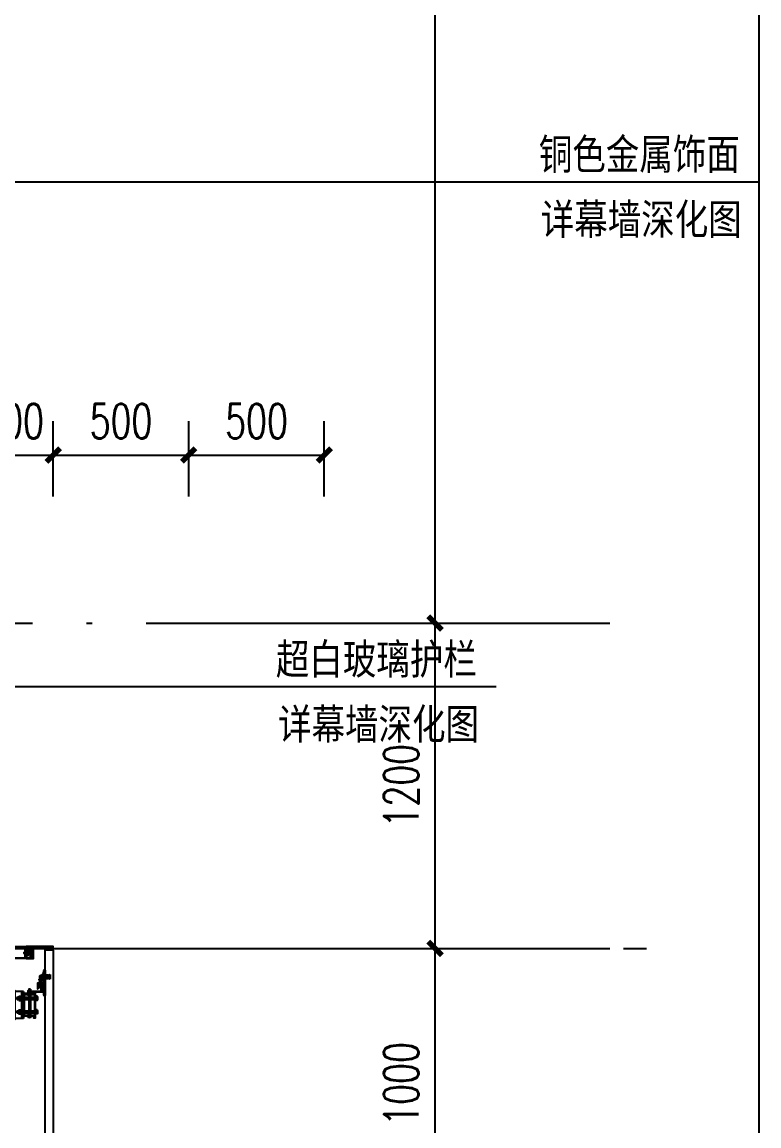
# Model space of a CAD drawing. Header units: millimetres. Extents: x 434053 to 1059003, y -2417481 to 936527.
# Drawn here: x 538692 to 541410, y -2245191 to -2241119 of the extents above; entities that cross this region are included whole.
import ezdxf

# ---------------------------------------------------------------- set-up
doc = ezdxf.new("R2010")
doc.units = ezdxf.units.MM
doc.header["$LTSCALE"] = 1000
doc.header["$MEASUREMENT"] = 0
for name, pattern in [('CENTER', [2, 1.25, -0.25, 0.25, -0.25]), ('DOTE', [2.42, 2, -0.2, 0.02, -0.2]), ('HIDDEN', [9.525, 6.35, -3.175]), ('HIDDEN2', [4.7625, 3.175, -1.5875])]:
    doc.linetypes.add(name, pattern=pattern)
doc.layers.get('Defpoints').update_dxf_attribs({"color": 6})
for name, color, linetype in [('ALUM', 1, 'Continuous'), ('AXIS', 3, 'Continuous'), ('DIM_LEAD', 3, 'Continuous'), ('DOTE', 16, 'DOTE'), ('ELASTOMER', 6, 'Continuous'), ('ELASTOMER-V', 241, 'Continuous'), ('EXTRUSION', 4, 'Continuous'), ('EXTRUSION-V', 141, 'Continuous'), ('EXTRUSION2', 133, 'Continuous'), ('FASTENER', 191, 'Continuous'), ('GRANITE', 30, 'Continuous'), ('GRID', 8, 'CENTER'), ('PUB_DIM', 83, 'Continuous'), ('PUB_TEXT', 7, 'Continuous'), ('SILICONE', 8, 'Continuous')]:
    doc.layers.add(name, color=color, linetype=linetype)
doc.styles.add('_TCH_DIM_T3', font='SIMPLEX', dxfattribs={"width": 0.705882, "bigfont": 'GBCBIG'})
doc.styles.add('宋体', font='', dxfattribs={"width": 0.8})
doc.styles.get('宋体').set_extended_font_data('SimSun')
doc.dimstyles.new('_TCH_ARCH&&50', dxfattribs={"dimtxt": 127.5, "dimasz": 50, "dimexe": 125, "dimexo": 150, "dimgap": 61.25, "dimtad": 1, "dimdec": 0, "dimzin": 0, "dimdsep": 46, "dimtxsty": '_TCH_DIM_T3', "dimblk": 'ARCHTICK', "dimcen": 0.09, "dimclrt": 7, "dimazin": 2, "dimtfac": 1, "dimtdec": 0, "dimtix": 1, "dimtmove": 2, "dimatfit": 3, "dimfxl": 1, "dimtolj": 1, "dimtzin": 0, "dimarcsym": 0})

# ---------------------------------------------------------------- blocks, each defined once
blk = doc.blocks.new('*U541')
at = {"color": 0, "linetype": 'ByBlock'}
for p, q in [((-0.9, 5), (-0.9, -5)), ((0, 5), (-0.9, 5)), ((0, -5), (0, 5)), ((6, 2.2), (0, 2.2)), ((6, 2.2), (6, -2.3)), ((10.7, 2), (10, 2.2)), ((10, 2.2), (10, -2.2)), ((11.9, 0.8), (10.7, 2)), ((12.2, 0.7), (11.9, 0.8)), ((11.9, -0.2), (12.2, 0.7)), ((-0.9, -5), (0, -5)), ((6, -2.3), (0, -2.3)), ((10, -2.2), (11.9, -0.2))]:
    blk.add_line(p, q, dxfattribs=at)
for centre, radius, start, end in [((17.3, 0), 18.8, 164.6076, 195.3924), ((8, 1.9), 2.04, 7.579, 172.421), ((8, -1.9), 2.04, 187.579, 352.421)]:
    blk.add_arc(centre, radius, start, end, dxfattribs=at)
blk = doc.blocks.new('M8.7')
at = {"color": 0, "linetype": 'ByBlock', "ltscale": 20}
for p, q in [((-7.5, 10.6), (-7.5, 4.7)), ((-5.6, 11.6), (5.6, 11.6)), ((-5.6, 3.7), (5.6, 3.7)), ((-3.8, 10.6), (-3.8, 4.7)), ((3.8, 10.6), (3.8, 4.7)), ((7.5, 10.6), (7.5, 4.7))]:
    blk.add_line(p, q, dxfattribs=at)
at = {"color": 0, "linetype": 'ByBlock'}
for p, q in [((-4, 17), (-3, 18)), ((-4, 17), (-4, 11.6)), ((-4, 17), (4, 17)), ((3, 18), (-3, 18)), ((-1.5, 1.6), (0, 3.7)), ((0, 1.6), (1.5, 3.7)), ((3, 18), (4, 17)), ((4, 17), (4, 11.6))]:
    blk.add_line(p, q, dxfattribs=at)
at = {"color": 0, "linetype": 'HIDDEN'}
for p, q in [((-3, 18), (-3, 11.6)), ((3, 18), (3, 11.6))]:
    blk.add_line(p, q, dxfattribs=at)
at = {"color": 0, "linetype": 'ByBlock'}
for points in [[(-8, 1.6), (8, 1.6), (8, 0), (-8, 0), (-8, 1.6)], [(-6.1, 3.7), (6.1, 3.7), (6.1, 1.6), (-6.1, 1.6), (-6.1, 3.7)]]:
    blk.add_lwpolyline(points, dxfattribs=at)
for centre, radius, start, end in [((-5.6, 9.3), 2.26, 33.8902, 146.1098), ((-5.6, 6), 2.26, 213.8902, 326.1098), ((0, 4.1), 7.54, 60.1583, 119.8417), ((0, 11.2), 7.54, 240.1583, 299.8417), ((5.6, 9.3), 2.26, 33.8902, 146.1098), ((5.6, 6), 2.26, 213.8902, 326.1098)]:
    blk.add_arc(centre, radius, start, end, dxfattribs=at)
blk = doc.blocks.new('M8.2')
at = {"color": 0, "linetype": 'ByBlock'}
for p, q in [((-7.5, 4.3), (-7.5, 0)), ((-7.5, 0), (7.5, 0)), ((-5.6, 5.3), (5.6, 5.3)), ((-3.8, 4.3), (-3.8, 0)), ((3.8, 4.3), (3.8, 0)), ((7.5, 4.3), (7.5, 0))]:
    blk.add_line(p, q, dxfattribs=at)
for centre, radius, start, end in [((-5.6, 3), 2.26, 33.8902, 146.1098), ((0, -2.2), 7.54, 60.1583, 119.8417), ((5.6, 3), 2.26, 33.8902, 146.1098)]:
    blk.add_arc(centre, radius, start, end, dxfattribs=at)
blk = doc.blocks.new('*U534')
at = {"layer": 'GRID', "ltscale": 0.5}
blk.add_line((0, 73.7), (0, -9.6), dxfattribs=at)
at = {"color": 0, "linetype": 'ByBlock'}
blk.add_blockref('M8.7', (0, 52.6), dxfattribs=at)
at = {"color": 0, "linetype": 'ByBlock', "xscale": -1, "rotation": 180}
blk.add_blockref('M8.2', (0, 0), dxfattribs=at)
blk = doc.blocks.new('M8.1')
at = {"color": 0, "linetype": 'ByBlock'}
blk.add_lwpolyline([(-3.8, 6.5), (-7.5, 0), (-3.8, -6.5), (3.8, -6.5), (7.5, 0), (3.8, 6.5)], close=True, dxfattribs=at)
for radius in [8, 6.5, 4]:
    blk.add_circle((0, 0), radius, dxfattribs=at)
at = {"color": 0, "linetype": 'HIDDEN'}
blk.add_arc((0, 0), 3, 68.0788, 18.9892, dxfattribs=at)
blk = doc.blocks.new('20221104-SCMJ01')
at = {"layer": 'SILICONE', "linetype": 'ByBlock'}
h = blk.add_hatch(dxfattribs=at)
h.set_pattern_fill('AR-SAND', color=256, angle=90, style=0)
h.set_pattern_definition([(127.5, (103256.9825, 60038.8348), (-1.92682377, -0.062993358), [0, -1.52, 0, -1.7, 0, -1.625]), (97.5, (103256.9825, 60038.8348), (-2.822146065, 1.769776705), [0, -0.82, 0, -1.37, 0, -0.525]), (57.5, (103256.9825, 60037.6048), (-0.005659054, 3.114141862), [0, -0.5, 0, -1.8, 0, -2.35]), (47.5, (103256.9825, 60037.6048), (-0.877675565, 3.006126605), [0, -0.25, 0, -1.18, 0, -1.35])])
h.paths.add_polyline_path([(30, 52), (36, 57), (36, -57), (30, -52)])
at = {"linetype": 'ByBlock'}
for p, q in [((0, 50), (0, -50)), ((0, 50), (90, 50)), ((6, -50), (6, 50)), ((32, -50), (32, 50)), ((90, -50), (90, 50)), ((0, -50), (90, -50))]:
    blk.add_line(p, q, dxfattribs=at)
at = {"linetype": 'HIDDEN'}
blk.add_line((38, -50), (38, 50), dxfattribs=at)
at = {"linetype": 'ByBlock'}
for points in [[(52.5, 37), (77.5, 37), (77.5, 12), (52.5, 12)], [(52.5, -13), (77.5, -13), (77.5, -38), (52.5, -38)]]:
    blk.add_lwpolyline(points, close=True, dxfattribs=at)
at = {"layer": 'EXTRUSION-V', "linetype": 'ByBlock'}
for p, q in [((42, -50), (42, 50)), ((44, 50), (44, 37)), ((46, 50), (46, 39)), ((48, 50), (48, 41)), ((50, 50), (50, 43)), ((52, 50), (52, 45)), ((54, 50), (54, 47)), ((56, 50), (56, 49)), ((88, -50), (88, 50)), ((84, -50), (84, -39)), ((86, -50), (86, -37)), ((74, -50), (74, -49)), ((76, -50), (76, -47)), ((78, -50), (78, -45)), ((80, -50), (80, -43)), ((82, -50), (82, -41))]:
    blk.add_line(p, q, dxfattribs=at)
at = {"layer": 'EXTRUSION-V', "linetype": 'HIDDEN'}
for p, q in [((52.5, 29.5), (77.5, 29.5)), ((52.5, 20.5), (77.5, 20.5)), ((52.5, -20.5), (77.5, -20.5)), ((52.5, -29.5), (77.5, -29.5))]:
    blk.add_line(p, q, dxfattribs=at)
at = {"layer": 'EXTRUSION-V', "linetype": 'ByBlock'}
for points in [[(52.5, 20.5), (50, 20.5, -1), (50, 29.5), (52.5, 29.5)], [(77.5, 29.5), (80, 29.5, -1), (80, 20.5), (77.5, 20.5)], [(52.5, -29.5), (50, -29.5, -1), (50, -20.5), (52.5, -20.5)], [(77.5, -20.5), (80, -20.5, -1), (80, -29.5), (77.5, -29.5)]]:
    blk.add_lwpolyline(points, format="xyb", dxfattribs=at)
at = {"layer": 'FASTENER'}
for p, q in [((-3, 29), (-42, 29)), ((-3, 21), (-42, 21)), ((-3, -21), (-42, -21)), ((-3, -29), (-42, -29))]:
    blk.add_line(p, q, dxfattribs=at)
for points in [[(-46.6, 33), (-45, 33), (-45, 17), (-46.6, 17)], [(-46.6, -33), (-45, -33), (-45, -17), (-46.6, -17)]]:
    blk.add_lwpolyline(points, close=True, dxfattribs=at)
at = {"layer": 'GRID'}
for p, q in [((52.5, 25), (77.5, 25)), ((65, 37), (65, 12)), ((52.5, -25), (77.5, -25)), ((65, -13), (65, -38))]:
    blk.add_line(p, q, dxfattribs=at)
at = {"layer": 'SILICONE'}
blk.add_lwpolyline([(30, 52), (36, 57), (36, -57), (30, -52)], close=True, dxfattribs=at)
at = {"layer": 'FASTENER', "rotation": 270}
blk.add_blockref('*U534', (-46.6, 25), dxfattribs=at)
at = {"layer": 'FASTENER'}
for p in [(65, 25), (65, -25)]:
    blk.add_blockref('M8.1', p, dxfattribs=at)
at = {"layer": 'FASTENER', "xscale": -1, "rotation": 270.0000000000825}
blk.add_blockref('*U534', (-46.6, -25), dxfattribs=at)
blk = doc.blocks.new('20221115-LC01')
at = {"linetype": 'ByBlock'}
for points in [[(-37, -44), (-37, -46.5, -0.414214), (-37.5, -47), (-45, -47), (-45, 47), (-37.5, 47, -0.414214), (-37, 46.5), (-37, 44, -1), (-38, 44), (-42, 44), (-42, 40), (0, 40), (0, -40), (-42, -40), (-42, -44), (-38, -44, -1)], [(-17.5, 37), (-3.5, 37, -0.414214), (-3, 36.5), (-3, -36.5, -0.414214), (-3.5, -37), (-17.5, -37), (-18.5, -35.5), (-26.5, -35.5), (-27.5, -37), (-41.5, -37, -0.414214), (-42, -36.5), (-42, 36.5, -0.414214), (-41.5, 37), (-27.5, 37), (-26.5, 35.5), (-18.5, 35.5)]]:
    blk.add_lwpolyline(points, format="xyb", close=True, dxfattribs=at)
blk = doc.blocks.new('M6.2')
at = {"color": 0, "linetype": 'ByBlock'}
for p, q in [((-5.8, 3.2), (-5.8, 0)), ((-5.8, 0), (5.8, 0)), ((-4.3, 4), (4.3, 4)), ((-2.9, 3.2), (-2.9, 0)), ((2.9, 3.2), (2.9, 0)), ((5.8, 3.2), (5.8, 0))]:
    blk.add_line(p, q, dxfattribs=at)
for centre, radius, start, end in [((-4.3, 2.3), 1.7, 32.0046, 147.9954), ((0, -1.6), 5.61, 59.0209, 120.9791), ((4.3, 2.3), 1.7, 32.0046, 147.9954)]:
    blk.add_arc(centre, radius, start, end, dxfattribs=at)
blk = doc.blocks.new('M6.7')
at = {"color": 0, "linetype": 'ByBlock'}
for p, q in [((-5.8, 8.5), (-5.8, 4)), ((-4.3, 9.3), (4.3, 9.3)), ((-4.3, 3.2), (4.3, 3.2)), ((-3, 14), (-2, 15)), ((-3, 14), (-3, 9.3)), ((-3, 14), (3, 14)), ((-2.9, 8.5), (-2.9, 4)), ((2, 15), (-2, 15)), ((-1.2, 1.6), (0, 3.2)), ((0, 1.6), (1.2, 3.2)), ((2, 15), (3, 14)), ((2.9, 8.5), (2.9, 4)), ((3, 14), (3, 9.3)), ((5.8, 8.5), (5.8, 4))]:
    blk.add_line(p, q, dxfattribs=at)
at = {"color": 0, "linetype": 'HIDDEN'}
for p, q in [((-2, 15), (-2, 9.3)), ((2, 15), (2, 9.3))]:
    blk.add_line(p, q, dxfattribs=at)
at = {"color": 0, "linetype": 'ByBlock'}
for points in [[(-6, 1.6), (6, 1.6), (6, 0), (-6, 0), (-6, 1.6)], [(-4.6, 3.2), (4.6, 3.2), (4.6, 1.6), (-4.6, 1.6), (-4.6, 3.2)]]:
    blk.add_lwpolyline(points, dxfattribs=at)
for centre, radius, start, end in [((-4.3, 7.6), 1.7, 32.0046, 147.9954), ((-4.3, 4.9), 1.7, 212.0046, 327.9954), ((0, 3.7), 5.61, 59.0209, 120.9791), ((0, 8.8), 5.61, 239.0209, 300.9791), ((4.3, 7.6), 1.7, 32.0046, 147.9954), ((4.3, 4.9), 1.7, 212.0046, 327.9954)]:
    blk.add_arc(centre, radius, start, end, dxfattribs=at)
blk = doc.blocks.new('*U529')
at = {"layer": 'GRID'}
blk.add_line((0, -6.6), (0, 103.3), dxfattribs=at)
at = {"color": 0, "linetype": 'ByBlock'}
blk.add_blockref('M6.7', (0, 85.6), dxfattribs=at)
at = {"color": 0, "linetype": 'ByBlock', "xscale": -1, "rotation": 180}
blk.add_blockref('M6.2', (0, 0), dxfattribs=at)
blk = doc.blocks.new('PG42x19')
at = {"color": 0, "linetype": 'HIDDEN2'}
for p, q in [((1.7, -0.9), (1.7, 0)), ((2.4, -1.1), (-2.4, -2.1)), ((-2.4, -2.1), (-1.7, -2.2)), ((2.4, -3.1), (-2.4, -4.1)), ((-2.4, -4.1), (-1.7, -4.3)), ((2.4, -5), (-2.4, -6)), ((-2.4, -6), (-1.7, -6.2)), ((2.4, -7), (-2.4, -8)), ((-2.4, -8), (-1.7, -8.2)), ((2.4, -9.1), (-2.4, -10.1)), ((-2.4, -10.1), (-1.7, -10.2)), ((2.4, -11.1), (-2.4, -12.1)), ((-2.4, -12.1), (-1.7, -12.3)), ((2.4, -13.1), (-2.4, -14.2)), ((-2.4, -14.2), (-1.7, -14.3)), ((2.4, -15.2), (-2.4, -16.2)), ((-2.4, -16.2), (-1.7, -16.4)), ((-1.7, 0), (-1.7, -1.1)), ((-1.7, -2.2), (-1.7, -3.2)), ((-1.7, -4.3), (-1.7, -5.2)), ((-1.7, -6.2), (-1.7, -7.1)), ((-1.7, -8.2), (-1.7, -9.1)), ((-1.7, -10.2), (-1.7, -11.2)), ((-1.7, -12.3), (-1.7, -13.2)), ((-1.7, -14.3), (-1.7, -15.3)), ((-1.7, -16.4), (-1.7, -18.7)), ((-1.7, -18.7), (0.5, -16.5)), ((0, -20.3), (-1.7, -18.7)), ((1, -2.4), (-0.8, -2.8)), ((1, -4.4), (-0.8, -4.8)), ((1, -6.3), (-0.8, -6.7)), ((1, -8.3), (-0.8, -8.7)), ((1, -10.4), (-0.8, -10.8)), ((1, -12.4), (-0.8, -12.8)), ((1, -14.5), (-0.8, -14.8)), ((0, -20.3), (1.7, -18.7)), ((0.4, -19.9), (1.1, -16.9)), ((1.7, -0.9), (2.4, -1.1)), ((1.7, -2.9), (1.7, -2.2)), ((1.7, -2.9), (2.4, -3.1)), ((1.7, -4.8), (1.7, -4.1)), ((1.7, -4.8), (2.4, -5)), ((1.7, -6.9), (1.7, -6.2)), ((1.7, -6.9), (2.4, -7)), ((1.7, -8.9), (1.7, -8.2)), ((1.7, -8.9), (2.4, -9.1)), ((1.7, -11), (1.7, -10.2)), ((1.7, -11), (2.4, -11.1)), ((1.7, -13), (1.7, -12.3)), ((1.7, -13), (2.4, -13.1)), ((1.7, -15), (1.7, -14.3)), ((1.7, -15), (2.4, -15.2)), ((1.7, -18.7), (1.7, -16))]:
    blk.add_line(p, q, dxfattribs=at)
blk.add_arc((0.7, -16.8), 0.36, 346.9335, 129.6111, dxfattribs=at)
at = {"layer": 'FASTENER', "color": 0, "linetype": 'ByBlock'}
blk.add_lwpolyline([(-0.6, 1.5), (-0.6, 3), (-2.5, 3, 0.414214), (-4.5, 1), (-4.5, 0), (4.5, 0), (4.5, 1, 0.414214), (2.5, 3), (0.6, 3), (0.6, 1.5)], format="xyb", close=True, dxfattribs=at)
at = {"layer": 'GRID'}
blk.add_line((0, 3.7), (0, -22), dxfattribs=at)
blk = doc.blocks.new('*U527')
at = {"color": 0, "linetype": 'ByBlock'}
for p, q in [((-5.8, 3.2), (-5.8, 0)), ((-5.8, 0), (5.8, 0)), ((-4.3, 4), (4.3, 4)), ((-3, -18.2), (-3, 0)), ((-2.9, 3.2), (-2.9, 0)), ((2.9, 3.2), (2.9, 0)), ((3, -18.2), (3, 0)), ((5.8, 3.2), (5.8, 0)), ((-3, -1.5), (3, -1.5)), ((-3, -18.2), (-2, -19.2)), ((-3, -18.2), (3, -18.2)), ((2, -19.2), (-2, -19.2)), ((2, -19.2), (3, -18.2))]:
    blk.add_line(p, q, dxfattribs=at)
at = {"color": 0, "linetype": 'HIDDEN'}
for p, q in [((-2, -19.2), (-2, -1.5)), ((2, -19.2), (2, -1.5))]:
    blk.add_line(p, q, dxfattribs=at)
at = {"color": 0, "linetype": 'ByBlock'}
for centre, radius, start, end in [((-4.3, 2.3), 1.7, 32.0046, 147.9954), ((0, -1.6), 5.61, 59.0209, 120.9791), ((4.3, 2.3), 1.7, 32.0046, 147.9954)]:
    blk.add_arc(centre, radius, start, end, dxfattribs=at)
at = {"layer": 'GRID', "ltscale": 0.5}
blk.add_line((0, -19.2), (0, 4), dxfattribs=at)
blk = doc.blocks.new('GASKET20')
at = {"layer": 'ELASTOMER-V'}
h = blk.add_hatch(dxfattribs=at)
h.set_pattern_fill('DOTS', color=256, scale=12, style=0)
h.set_pattern_definition([(0, (5609.9072, 36516.8227), (0.375, 0.75), [0, -0.75])])
edge = h.paths.add_edge_path(flags=16)
edge.add_arc((-2.5, 0), 0.5, 90, 270)
edge.add_line((-2.5, -0.5), (-1.5, -0.5))
edge.add_arc((-1.5, 0), 0.5, 270, 450)
edge.add_line((-1.5, 0.5), (-2.5, 0.5))
edge = h.paths.add_edge_path()
edge.add_line((-1.5, -2), (-1.5, -1.5))
edge.add_line((-1.5, -1.5), (-2.5, -1.5))
edge.add_arc((-2.5, 0), 1.5, 90, 270, ccw=False)
edge.add_line((-2.5, 1.5), (-1.5, 1.5))
edge.add_line((-1.5, 1.5), (-1.5, 2))
edge.add_arc((-1.4, 2), 0.1, 60.2551, 180, ccw=False)
edge.add_line((-1.3, 2.1), (0, 1.2))
edge.add_line((0, 1.2), (0, -1.2))
edge.add_line((0, -1.2), (-1.3, -2.1))
edge.add_arc((-1.4, -2), 0.1, 180, 299.7449, ccw=False)
at = {"color": 0, "linetype": 'ByBlock'}
for points in [[(-1.5, -2), (-1.5, -1.5), (-2.5, -1.5, -1), (-2.5, 1.5), (-1.5, 1.5), (-1.5, 2, -0.575867), (-1.3, 2.1), (0, 1.2), (0, -1.2), (-1.3, -2.1, -0.575867)], [(-2.5, 0.5, 1), (-2.5, -0.5), (-1.5, -0.5, 1), (-1.5, 0.5)]]:
    blk.add_lwpolyline(points, format="xyb", close=True, dxfattribs=at)
blk = doc.blocks.new('*U526')
at = {"color": 0, "linetype": 'HIDDEN'}
blk.add_line((0, 6), (0, -6), dxfattribs=at)
at = {"color": 0, "linetype": 'ByBlock'}
for p, q in [((11.6, -4.9), (11.6, 4.6)), ((12.3, 3.4), (15.9, 3.4)), ((16.6, -4.9), (16.6, 4.6)), ((16.6, 3.5), (20, 3.5)), ((15.9, -3.7), (12.3, -3.7)), ((16.6, -3.5), (20, -3.5))]:
    blk.add_line(p, q, dxfattribs=at)
at = {"color": 0, "linetype": 'HIDDEN'}
for points in [[(0, -7.3), (-11, -7.3), (-11, -5.7), (-18.3, -9), (-18.3, 9), (-11, 5.7), (-11, 7.3), (0, 7.3)], [(0, -6), (-9.7, -6), (-9.7, 6), (0, 6)]]:
    blk.add_lwpolyline(points, dxfattribs=at)
blk.add_lwpolyline([(0, -7.3), (-11, -7.3), (-11, -5.7), (-18.3, -9), (-18.3, 9), (-11, 5.7), (-11, 7.3), (0, 7.3), (0, 6), (-9.7, 6), (-9.7, 3.5), (-17, 7.2), (-17, -7.2), (-9.7, -3.5), (-9.7, -6), (0, -6)], close=True, dxfattribs=at)
for points in [[(-15.4, -6.4, -0.801715), (-16.8, -4.6), (-13.7, -1.3, 0.39657), (-13.7, 1.3), (-16.8, 4.6, -0.801715), (-15.4, 6.4)], [(-9.7, -1.4), (-11.7, -2.4, -0.809451), (-12.1, -1.8), (-11.7, -1.3, 0.390144), (-11.7, 1.3), (-12.1, 1.8, -0.809451), (-11.7, 2.4), (-9.7, 1.4)]]:
    blk.add_lwpolyline(points, format="xyb", dxfattribs=at)
at = {"color": 0, "linetype": 'HIDDEN', "ltscale": 10}
blk.add_lwpolyline([(-9.7, 3.5), (-17, 7.2), (-17, -7.2), (-9.7, -3.5)], dxfattribs=at)
at = {"color": 0, "linetype": 'ByBlock'}
blk.add_lwpolyline([(11.6, 7), (10, 7), (10, -7), (11.6, -7)], close=True, dxfattribs=at)
blk.add_lwpolyline([(12.3, -3.7, -0.197721), (12.3, 3.4), (12.3, 3.4, -0.569416), (12.3, 5.9), (15.9, 5.9, -0.569416), (15.9, 3.4, -0.197721), (15.9, -3.7, -0.569416), (15.9, -6.1), (12.3, -6.1, -0.569416), (12.3, -3.7)], format="xyb", close=True, dxfattribs=at)
blk.add_lwpolyline([(16.6, 4), (19.5, 4), (20, 3.5), (20, -3.5), (19.5, -4), (16.6, -4)], dxfattribs=at)
at = {"layer": 'FASTENER', "color": 9, "linetype": 'HIDDEN2'}
blk.add_lwpolyline([(10, 4), (0, 4), (0, -4), (10, -4)], close=True, dxfattribs=at)
at = {"layer": 'GRID'}
blk.add_line((-18.3, 0), (20, 0), dxfattribs=at)
blk = doc.blocks.new('A$C56EA6F4E')
at = {"layer": 'ELASTOMER-V', "linetype": 'ByBlock'}
h = blk.add_hatch(dxfattribs=at)
h.set_pattern_fill('HONEY', color=256, scale=10, angle=90, style=0)
h.set_pattern_definition([(90, (93180.5345, 85071.6935), (-1.082531754, 1.875), [1.25, -2.5]), (210, (93180.5345, 85071.6935), (-1.082531755, -1.875), [1.25, -2.5]), (150, (93180.5345, 85071.6935), (-2.165063509, 8e-10), [-2.5, 1.25])])
edge = h.paths.add_edge_path()
edge.add_line((7553.5, 9182.8), (7553.5, 9192.8))
edge.add_arc((7561, 9192.8), 7.5, 0, 180, ccw=False)
edge.add_line((7568.5, 9192.8), (7568.5, 9182.8))
edge.add_arc((7561, 9182.8), 7.5, -180, 0, ccw=False)
at = {"layer": 'ELASTOMER-V'}
h = blk.add_hatch(dxfattribs=at)
h.set_pattern_fill('DOTS', color=256, scale=12, angle=-90, style=0)
h.set_pattern_definition([(270, (365.2218, 15124.87906), (0.75, -0.375), [0, -0.75])])
h.paths.add_polyline_path([(7498.5, 9119.3), (7498.5, 9025.3), (7500.5, 9025.3), (7500.5, 9119.3)])
at = {"layer": 'EXTRUSION-V'}
h = blk.add_hatch(dxfattribs=at)
h.set_pattern_fill('ANSI31', color=252, scale=20, angle=315, style=0)
h.set_pattern_definition([(0, (-2589.4789, 4025.2925), (7e-16, 2.5), [])])
h.paths.add_polyline_path([(7505.5, 9088.3), (7504.5, 9087.3), (7505.5, 9086.3), (7504.5, 9085.3), (7505.5, 9084.3), (7500.5, 9084.3), (7500.5, 9104.3), (7505.5, 9104.3), (7504.5, 9103.3), (7505.5, 9102.3), (7504.5, 9101.3), (7505.5, 9100.3), (7504.5, 9099.3), (7505.5, 9098.3), (7504.5, 9097.3), (7505.5, 9096.3), (7504.5, 9095.3), (7505.5, 9094.3), (7504.5, 9093.3), (7505.5, 9092.3), (7504.5, 9091.3), (7505.5, 9090.3), (7504.5, 9089.3)])
h = blk.add_hatch(dxfattribs=at)
h.set_pattern_fill('ANSI31', color=252, scale=20, angle=315, style=0)
h.set_pattern_definition([(0, (-2589.4789, 4025.2925), (7e-16, 2.5), [])])
h.paths.add_polyline_path([(7505.5, 9088.3), (7504.5, 9087.3), (7505.5, 9086.3), (7504.5, 9085.3), (7505.5, 9084.3), (7500.5, 9084.3), (7500.5, 9104.3), (7505.5, 9104.3), (7504.5, 9103.3), (7505.5, 9102.3), (7504.5, 9101.3), (7505.5, 9100.3), (7504.5, 9099.3), (7505.5, 9098.3), (7504.5, 9097.3), (7505.5, 9096.3), (7504.5, 9095.3), (7505.5, 9094.3), (7504.5, 9093.3), (7505.5, 9092.3), (7504.5, 9091.3), (7505.5, 9090.3), (7504.5, 9089.3)])
at = {"layer": 'SILICONE'}
h = blk.add_hatch(dxfattribs=at)
h.set_pattern_fill('AR-SAND', color=256, angle=90, style=0)
h.set_pattern_definition([(127.5, (-57178.8406, -4736.1309), (-1.92682377, -0.062993358), [0, -1.52, 0, -1.7, 0, -1.625]), (97.5, (-57178.8406, -4736.131), (-2.82214606, 1.76977671), [0, -0.82, 0, -1.37, 0, -0.525]), (57.5, (-57178.8406, -4737.3609), (-0.005659053, 3.11414186), [0, -0.5, 0, -1.8, 0, -2.35]), (47.5, (-57178.8406, -4737.361), (-0.87767556, 3.0061266), [0, -0.25, 0, -1.18, 0, -1.35])])
edge = h.paths.add_edge_path()
edge.add_line((7568.5, 9206.3), (7568.5, 9192.8))
edge.add_arc((7561, 9192.8), 7.5, 360, 540)
edge.add_line((7553.5, 9192.8), (7553.5, 9206.3))
edge.add_arc((7561, 9249.4), 43.8, 260.1361, 279.8638)
at = {"layer": 'ALUM', "linetype": 'ByBlock'}
blk.add_lwpolyline([(7668.5, 9699.3), (7668.5, 9206.3), (7568.5, 9206.3), (7568.5, 9161.3), (7613.5, 9161.3), (7613.5, 9164.3), (7571.5, 9164.3), (7571.5, 9203.3), (7671.5, 9203.3), (7671.5, 9699.3)], dxfattribs=at)
at = {"layer": 'ELASTOMER'}
blk.add_lwpolyline([(7553.5, 9182.8), (7553.5, 9192.8, -1), (7568.5, 9192.8), (7568.5, 9182.8, -1)], format="xyb", close=True, dxfattribs=at)
at = {"layer": 'ELASTOMER-V'}
blk.add_lwpolyline([(7498.5, 9119.3), (7498.5, 9025.3), (7500.5, 9025.3), (7500.5, 9119.3)], close=True, dxfattribs=at)
at = {"layer": 'EXTRUSION', "linetype": 'ByBlock'}
blk.add_lwpolyline([(7550.5, 9203.3), (7468.5, 9203.3), (7468.5, 9206.3), (7553.5, 9206.3), (7553.5, 9164.3), (7544.8, 9164.3), (7544.8, 9167.3), (7550.5, 9167.3)], close=True, dxfattribs=at)
at = {"layer": 'EXTRUSION-V', "linetype": 'HIDDEN2'}
blk.add_lwpolyline([(7505.5, 9084.3), (7500.5, 9084.3), (7500.5, 9104.3), (7505.5, 9104.3)], dxfattribs=at)
blk.add_lwpolyline([(7505.5, 9084.3), (7500.5, 9084.3), (7500.5, 9104.3), (7505.5, 9104.3)], dxfattribs=at)
at = {"layer": 'EXTRUSION2'}
for points in [[(7544.8, 9167.8), (7544.8, 9164.3), (7565.5, 9164.3), (7565.5, 9201.3), (7568.5, 9201.3), (7568.5, 9161.3), (7541.8, 9161.3), (7541.8, 9201.3), (7550.5, 9201.3), (7550.5, 9198.3), (7544.8, 9198.3), (7544.8, 9169.8), (7547.8, 9169.8), (7547.8, 9167.8)], [(7505.5, 9084.3), (7504.5, 9085.3), (7505.5, 9086.3), (7504.5, 9087.3), (7505.5, 9088.3), (7504.5, 9089.3), (7505.5, 9090.3), (7504.5, 9091.3), (7505.5, 9092.3), (7504.5, 9093.3), (7505.5, 9094.3), (7504.5, 9095.3), (7505.5, 9096.3), (7504.5, 9097.3), (7505.5, 9098.3), (7504.5, 9099.3), (7505.5, 9100.3), (7504.5, 9101.3), (7505.5, 9102.3), (7504.5, 9103.3), (7505.5, 9104.3), (7508.5, 9104.3), (7508.5, 9084.3)]]:
    blk.add_lwpolyline(points, close=True, dxfattribs=at)
for points in [[(7504.5, 9117.3), (7504.5, 9111.3), (7505.5, 9110.3), (7504.5, 9109.3), (7505.5, 9108.3), (7504.5, 9107.3), (7505.5, 9106.3), (7504.5, 9105.3), (7505.5, 9104.3), (7504.5, 9103.3), (7505.5, 9102.3), (7504.5, 9101.3), (7505.5, 9100.3), (7504.5, 9099.3), (7505.5, 9098.3), (7504.5, 9097.3), (7505.5, 9096.3), (7504.5, 9095.3), (7505.5, 9094.3), (7504.5, 9093.3), (7505.5, 9092.3), (7504.5, 9091.3), (7505.5, 9090.3), (7504.5, 9089.3), (7505.5, 9088.3), (7504.5, 9087.3), (7505.5, 9086.3), (7504.5, 9085.3), (7505.5, 9084.3), (7504.5, 9083.3), (7505.5, 9082.3), (7504.5, 9081.3), (7505.5, 9080.3), (7504.5, 9079.3), (7505.5, 9078.3), (7504.5, 9077.3), (7504.5, 9072.3, 0.414214), (7505.5, 9071.3), (7510, 9071.3), (7510.5, 9071.8), (7510.5, 9072.3), (7511, 9072.8), (7515, 9072.8), (7515.5, 9072.3), (7516, 9072.8), (7520, 9072.8), (7520.5, 9072.3), (7520.5, 9071.8), (7521, 9071.3), (7526.5, 9071.3), (7526.5, 9050.8, -0.414214), (7526, 9050.3), (7524.8, 9050.3), (7522.5, 9052.3), (7522.5, 9066.3, 0.414214), (7521.5, 9067.3), (7521.5, 9067.3), (7505.5, 9067.3, 0.414214), (7504.5, 9066.3), (7504.5, 9027.3), (7503.5, 9025.3), (7500.5, 9025.3), (7500.5, 9119.3), (7503.5, 9119.3)], [(7556.3, 9034.3, -1), (7555.7, 9034.3), (7546.9, 9034.3, -0.373238), (7546.4, 9034.7), (7545.5, 9040.8, 0.373238), (7545, 9041.3), (7515.5, 9041.3, -0.414214), (7512.5, 9044.3), (7512.5, 9058.8), (7519.5, 9058.8), (7519.5, 9057.8, 0.490314), (7520.1, 9057.3, 0.881018), (7519.5, 9062.3), (7507, 9062.3, 0.414214), (7506, 9061.3), (7506, 9060.3, 0.414214), (7506.5, 9059.8), (7506.8, 9059.8, 0.414214), (7507, 9059.9), (7507, 9060.8), (7508.5, 9060.8), (7508.5, 9055.8), (7507, 9055.8), (7507, 9056.6, 0.414214), (7506.8, 9056.8), (7506.5, 9056.8, 0.414214), (7506, 9056.3), (7506, 9054.8, 0.414214), (7506.5, 9054.3), (7508.5, 9054.3), (7508.5, 9041.6, -0.269143), (7508.2, 9041.1), (7505.2, 9039.4, 0.269143), (7505, 9039), (7505, 9037.3), (7541.5, 9037.3), (7541.5, 9033.8, -0.414214), (7541, 9033.3), (7538, 9033.3, 0.414214), (7537.5, 9032.8), (7537.5, 9030.8, 0.414214), (7538, 9030.3), (7573, 9030.3, 0.414214), (7573.5, 9030.8), (7573.5, 9033.8, 0.414214), (7573, 9034.3)]]:
    blk.add_lwpolyline(points, format="xyb", close=True, dxfattribs=at)
at = {"layer": 'FASTENER'}
for p, q in [((7553, 9025.8), (7553, 8954.8)), ((7559, 9025.8), (7559, 8954.8))]:
    blk.add_line(p, q, dxfattribs=at)
blk.add_lwpolyline([(7550, 8950.3), (7562, 8950.3), (7562, 8948.7), (7550, 8948.7)], close=True, dxfattribs=at)
at = {"layer": 'GRANITE'}
blk.add_lwpolyline([(7468.5, 8219.3), (7470.5, 8217.3), (7498.5, 8217.3), (7498.5, 9194.3), (7470.5, 9194.3), (7468.5, 9192.3)], close=True, dxfattribs=at)
at = {"layer": 'SILICONE'}
blk.add_lwpolyline([(7568.5, 9206.3), (7568.5, 9192.8, 1), (7553.5, 9192.8), (7553.5, 9206.3, 0.086291), (7568.5, 9206.3, -1)], format="xyb", dxfattribs=at)
at = {"layer": 'ELASTOMER', "extrusion": (0, 0, -1), "xscale": -1, "zscale": -1}
blk.add_blockref('GASKET20', (-7508.5, 9058.3), dxfattribs=at)
at = {"layer": 'EXTRUSION', "linetype": 'ByBlock', "extrusion": (0, 0, -1), "xscale": -1, "zscale": -1}
blk.add_blockref('20221115-LC01', (-7578.5, 8990.3), dxfattribs=at)
at = {"layer": 'EXTRUSION2', "extrusion": (0, 0, -1), "xscale": -1, "zscale": -1}
blk.add_blockref('20221104-SCMJ01', (-7578.5, 8990), dxfattribs=at)
at = {"layer": 'FASTENER', "xscale": -1, "rotation": 180}
for name, p in [('*U541', (7565.5, 9182.8)), ('*U526', (7498.5, 9094.3))]:
    blk.add_blockref(name, p, dxfattribs=at)
at = {"layer": 'FASTENER', "extrusion": (0, 0, -1), "xscale": -1, "zscale": -1}
for name, p in [('*U527', (-7515.5, 9081.5)), ('*U529', (-7556, 8948.7))]:
    blk.add_blockref(name, p, dxfattribs=at)
at = {"layer": 'FASTENER', "xscale": -1}
blk.add_blockref('PG42x19', (7515.5, 9072.8), dxfattribs=at)
blk = doc.blocks.new('_ArchTick')
at = {"color": 0, "linetype": 'ByBlock', "const_width": 0.4}
blk.add_lwpolyline([(-0.5, -0.5), (0.5, 0.5)], dxfattribs=at)
blk = doc.blocks.new('*D2287')
at = {"layer": 'Defpoints', "color": 0, "transparency": 16777216}
for p in [(538807.1, -2242715.7), (538507.1, -2243019.2), (538807.1, -2243019.2)]:
    blk.add_point(p, dxfattribs=at)
at = {"layer": 'PUB_DIM', "color": 0, "lineweight": -2, "transparency": 16777216}
for p, q in [((538507.1, -2242869.2), (538507.1, -2242590.7)), ((538807.1, -2242869.2), (538807.1, -2242590.7)), ((538507.1, -2242715.7), (538457.1, -2242715.7)), ((538507.1, -2242715.7), (538807.1, -2242715.7)), ((538807.1, -2242715.7), (538857.1, -2242715.7))]:
    blk.add_line(p, q, dxfattribs=at)
at = {"layer": 'PUB_DIM', "color": 0, "lineweight": -2, "transparency": 16777216, "xscale": 50, "yscale": 50, "zscale": 50}
blk.add_blockref('_ArchTick', (538507.1, -2242715.7), dxfattribs=at)
at = {"layer": 'PUB_DIM', "color": 0, "lineweight": -2, "transparency": 16777216, "xscale": 50, "yscale": 50, "zscale": 50, "rotation": 180}
blk.add_blockref('_ArchTick', (538807.1, -2242715.7), dxfattribs=at)
at = {"layer": 'PUB_DIM', "color": 7, "transparency": 16777216, "insert": (538657.1, -2242590.7), "char_height": 127.5, "attachment_point": 5, "style": '_TCH_DIM_T3'}
blk.add_mtext('\\A1;300', dxfattribs=at)
blk = doc.blocks.new('*D2288')
at = {"layer": 'Defpoints', "color": 0, "transparency": 16777216}
for p in [(539307.1, -2242715.7), (538807.1, -2243019.2), (539307.1, -2243019.2)]:
    blk.add_point(p, dxfattribs=at)
at = {"layer": 'PUB_DIM', "color": 0, "lineweight": -2, "transparency": 16777216}
for p, q in [((538807.1, -2242869.2), (538807.1, -2242590.7)), ((539307.1, -2242869.2), (539307.1, -2242590.7)), ((538807.1, -2242715.7), (539307.1, -2242715.7))]:
    blk.add_line(p, q, dxfattribs=at)
at = {"layer": 'PUB_DIM', "color": 0, "lineweight": -2, "transparency": 16777216, "xscale": 50, "yscale": 50, "zscale": 50, "rotation": 180}
blk.add_blockref('_ArchTick', (538807.1, -2242715.7), dxfattribs=at)
at = {"layer": 'PUB_DIM', "color": 0, "lineweight": -2, "transparency": 16777216, "xscale": 50, "yscale": 50, "zscale": 50}
blk.add_blockref('_ArchTick', (539307.1, -2242715.7), dxfattribs=at)
at = {"layer": 'PUB_DIM', "color": 7, "transparency": 16777216, "insert": (539057.1, -2242590.7), "char_height": 127.5, "attachment_point": 5, "style": '_TCH_DIM_T3'}
blk.add_mtext('\\A1;500', dxfattribs=at)
blk = doc.blocks.new('*D2289')
at = {"layer": 'Defpoints', "color": 0, "transparency": 16777216}
for p in [(539807.1, -2242715.7), (539307.1, -2243019.2), (539807.1, -2243019.2)]:
    blk.add_point(p, dxfattribs=at)
at = {"layer": 'PUB_DIM', "color": 0, "lineweight": -2, "transparency": 16777216}
for p, q in [((539307.1, -2242869.2), (539307.1, -2242590.7)), ((539807.1, -2242869.2), (539807.1, -2242590.7)), ((539307.1, -2242715.7), (539807.1, -2242715.7))]:
    blk.add_line(p, q, dxfattribs=at)
at = {"layer": 'PUB_DIM', "color": 0, "lineweight": -2, "transparency": 16777216, "xscale": 50, "yscale": 50, "zscale": 50, "rotation": 180}
blk.add_blockref('_ArchTick', (539307.1, -2242715.7), dxfattribs=at)
at = {"layer": 'PUB_DIM', "color": 0, "lineweight": -2, "transparency": 16777216, "xscale": 50, "yscale": 50, "zscale": 50}
blk.add_blockref('_ArchTick', (539807.1, -2242715.7), dxfattribs=at)
at = {"layer": 'PUB_DIM', "color": 7, "transparency": 16777216, "insert": (539557.1, -2242590.7), "char_height": 127.5, "attachment_point": 5, "style": '_TCH_DIM_T3'}
blk.add_mtext('\\A1;500', dxfattribs=at)
blk = doc.blocks.new('*D2296')
at = {"layer": 'Defpoints', "color": 0, "transparency": 16777216}
for p in [(539819.6, -2234385.7), (540215.6, -2234385.7), (539819.6, -2243335.7)]:
    blk.add_point(p, dxfattribs=at)
at = {"layer": 'PUB_DIM', "color": 0, "lineweight": -2, "transparency": 16777216}
for p, q in [((539969.6, -2234385.7), (540340.6, -2234385.7)), ((540215.6, -2243335.7), (540215.6, -2234385.7)), ((539969.6, -2243335.7), (540340.6, -2243335.7))]:
    blk.add_line(p, q, dxfattribs=at)
at = {"layer": 'PUB_DIM', "color": 0, "lineweight": -2, "transparency": 16777216, "xscale": 50, "yscale": 50, "zscale": 50}
for p, rotation in [((540215.6, -2234385.7), 90), ((540215.6, -2243335.7), 270)]:
    blk.add_blockref('_ArchTick', p, dxfattribs=dict(at, rotation=rotation))
at = {"layer": 'PUB_DIM', "color": 7, "transparency": 16777216, "insert": (540090.6, -2238860.7), "char_height": 127.5, "attachment_point": 5, "rotation": 90, "style": '_TCH_DIM_T3'}
blk.add_mtext('\\A1;8950', dxfattribs=at)
blk = doc.blocks.new('*D2297')
at = {"layer": 'Defpoints', "color": 0, "transparency": 16777216}
for p in [(539819.6, -2243335.7), (540215.6, -2243335.7), (539819.6, -2244535.7)]:
    blk.add_point(p, dxfattribs=at)
at = {"layer": 'PUB_DIM', "color": 0, "lineweight": -2, "transparency": 16777216}
for p, q in [((539969.6, -2243335.7), (540340.6, -2243335.7)), ((540215.6, -2244535.7), (540215.6, -2243335.7)), ((539969.6, -2244535.7), (540340.6, -2244535.7))]:
    blk.add_line(p, q, dxfattribs=at)
at = {"layer": 'PUB_DIM', "color": 0, "lineweight": -2, "transparency": 16777216, "xscale": 50, "yscale": 50, "zscale": 50}
for p, rotation in [((540215.6, -2243335.7), 90), ((540215.6, -2244535.7), 270)]:
    blk.add_blockref('_ArchTick', p, dxfattribs=dict(at, rotation=rotation))
at = {"layer": 'PUB_DIM', "color": 7, "transparency": 16777216, "insert": (540090.6, -2243935.7), "char_height": 127.5, "attachment_point": 5, "rotation": 90, "style": '_TCH_DIM_T3'}
blk.add_mtext('\\A1;1200', dxfattribs=at)
blk = doc.blocks.new('*D2298')
at = {"layer": 'Defpoints', "color": 0, "transparency": 16777216}
for p in [(539819.6, -2244535.7), (540215.6, -2244535.7), (539819.6, -2245535.7)]:
    blk.add_point(p, dxfattribs=at)
at = {"layer": 'PUB_DIM', "color": 0, "lineweight": -2, "transparency": 16777216}
for p, q in [((539969.6, -2244535.7), (540340.6, -2244535.7)), ((540215.6, -2245535.7), (540215.6, -2244535.7)), ((539969.6, -2245535.7), (540340.6, -2245535.7))]:
    blk.add_line(p, q, dxfattribs=at)
at = {"layer": 'PUB_DIM', "color": 0, "lineweight": -2, "transparency": 16777216, "xscale": 50, "yscale": 50, "zscale": 50}
for p, rotation in [((540215.6, -2244535.7), 90), ((540215.6, -2245535.7), 270)]:
    blk.add_blockref('_ArchTick', p, dxfattribs=dict(at, rotation=rotation))
at = {"layer": 'PUB_DIM', "color": 7, "transparency": 16777216, "insert": (540090.6, -2245035.7), "char_height": 127.5, "attachment_point": 5, "rotation": 90, "style": '_TCH_DIM_T3'}
blk.add_mtext('\\A1;1000', dxfattribs=at)

msp = doc.modelspace()

# ---------------------------------------------------------------- linework, layer by layer
at = {"layer": 'AXIS'}
msp.add_lwpolyline([(533507.1, -2230335.7), (541410.3, -2230335.7), (541410.3, -2253351.7), (533507.1, -2253351.7)], close=True, dxfattribs=at)
at = {"layer": 'DIM_LEAD'}
for p, q in [((538607.1, -2241707.4), (540562.1, -2241707.4)), ((540562.1, -2241707.4), (541410.3, -2241707.4)), ((538412.7, -2243569.9), (539593.1, -2243569.9)), ((539593.1, -2243569.9), (540441.2, -2243569.9))]:
    msp.add_line(p, q, dxfattribs=at)
at = {"layer": 'DOTE'}
for p, q in [((534310.1, -2243335.7), (540860.1, -2243335.7)), ((533651.1, -2244535.7), (540996.1, -2244535.7)), ((534310.1, -2244535.7), (540860.1, -2244535.7))]:
    msp.add_line(p, q, dxfattribs=at)

# ---------------------------------------------------------------- block references
at = {"xscale": -1}
msp.add_blockref('A$C56EA6F4E', (546275.6, -2253734.9), dxfattribs=at)

# ---------------------------------------------------------------- texts
at = {"layer": 'PUB_TEXT', "style": '宋体', "width": 0.8}
for s, p in [('铜色金属饰面', (540598.2, -2241662.4)), ('详幕墙深化图', (540605.3, -2241902.4)), ('超白玻璃护栏', (539628.1, -2243524.9)), ('详幕墙深化图', (539636.2, -2243764.9))]:
    msp.add_text(s, height=113.29, dxfattribs=at).set_placement(p)

# ---------------------------------------------------------------- dimensions: what is measured, and where the dimension line sits
at = {"layer": 'PUB_DIM'}
for p1, p2, distance, picture, middle in [((539819.6, -2243335.7), (539819.6, -2234385.7), -396, '*D2296', (540090.6, -2238860.7)), ((538507.1, -2243019.2), (538807.1, -2243019.2), 303.5, '*D2287', (538657.1, -2242590.7)), ((538807.1, -2243019.2), (539307.1, -2243019.2), 303.5, '*D2288', (539057.1, -2242590.7)), ((539307.1, -2243019.2), (539807.1, -2243019.2), 303.5, '*D2289', (539557.1, -2242590.7)), ((539819.6, -2244535.7), (539819.6, -2243335.7), -396, '*D2297', (540090.6, -2243935.7)), ((539819.6, -2245535.7), (539819.6, -2244535.7), -396, '*D2298', (540090.6, -2245035.7))]:
    dim = msp.add_aligned_dim(p1=p1, p2=p2, distance=distance, dimstyle='_TCH_ARCH&&50', dxfattribs=at)
    dim.commit()
    dim.dimension.update_dxf_attribs({"geometry": picture, "text_midpoint": middle})

doc.saveas('drawing.dxf')
